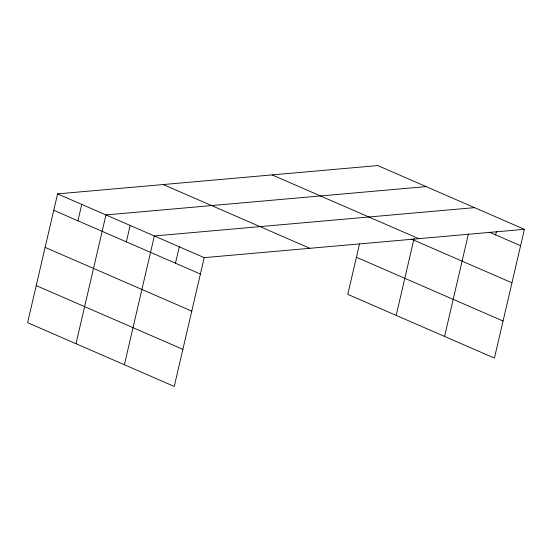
<?xml version="1.0" encoding="UTF-8"?>
<svg xmlns="http://www.w3.org/2000/svg" width="552" height="552" viewBox="0 0 552 552"><rect width="100%" height="100%" fill="white"/><g stroke="black" fill="none" stroke-linecap="round" stroke-linejoin="round"><path stroke-width="0.83" d="M524.4 229.321L377.754 165.565L57.574 193.883L27.6 322.678L174.246 386.434L204.219 257.646L524.4 229.321L494.426 358.117L347.781 294.354L359.504 243.977M77.949 220.807L81.765 204.406M75.997 343.717L105.963 214.921L426.144 186.604M126.346 241.852L130.162 225.444M124.386 364.762L154.36 235.966L474.541 207.642M175.467 263.214L179.29 246.806M396.177 315.399L414.083 238.45M444.567 336.437L468.42 233.938M495.655 234.89L496.414 231.605M489.417 232.178L520.584 245.73M272.095 174.908L418.74 238.671M411.357 239.078L511.952 282.817M356.413 257.267L503.058 321.029M163.233 184.54L309.879 248.297M57.574 193.883L204.219 257.646M53.751 210.291L200.404 274.047M45.126 247.379L191.772 311.135M36.232 285.591L182.878 349.347"/></g></svg>
